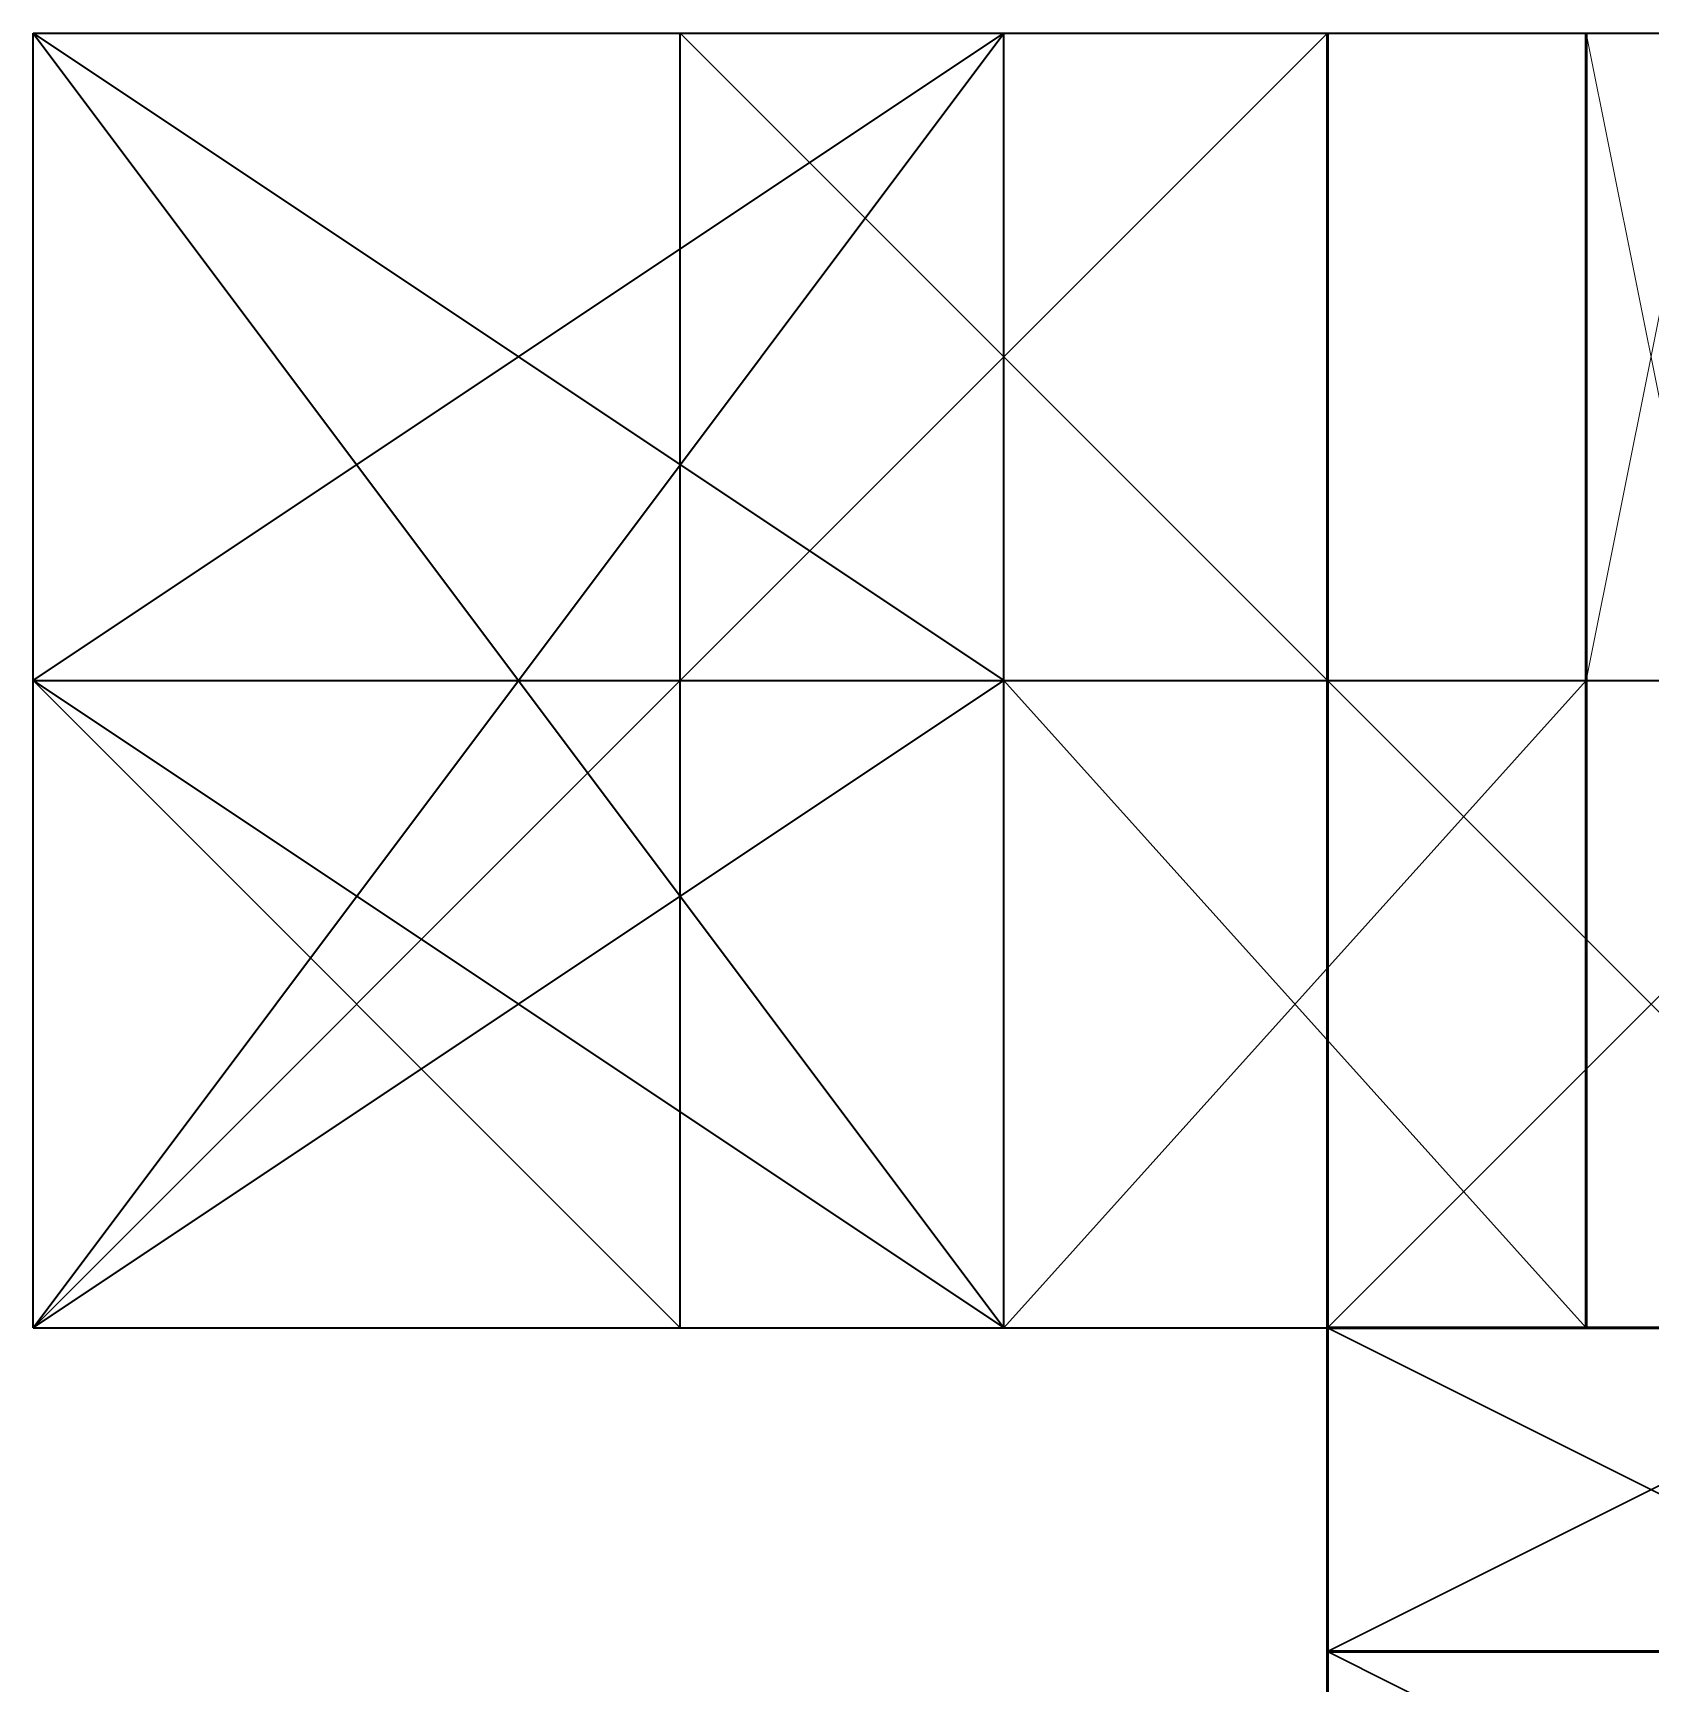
# Model space of a CAD drawing. Header units: metres. Extents: x -300 to 244, y -1173 to 40.
# Drawn here: x -300 to -280, y 19.6 to 40 of the extents above; entities that cross this region are included whole.
import ezdxf

# ---------------------------------------------------------------- set-up
doc = ezdxf.new("R2010")
doc.units = ezdxf.units.M
for name, color, linetype, lineweight in [('beam_x', 3, 'Continuous', 35), ('beam_y', 30, 'Continuous', 35), ('brace_floor', 7, 'Continuous', 18), ('brace_space', 250, 'Continuous', 35), ('brace_xz', 1, 'Continuous', 25), ('brace_yz', 6, 'Continuous', 25), ('bridge_beam', 6, 'Continuous', 50), ('bridge_brace_bot', 220, 'Continuous', 30), ('bridge_brace_face', 230, 'Continuous', 30), ('bridge_brace_top', 210, 'Continuous', 30), ('bridge_column', 200, 'Continuous', 40), ('bridge_shear_yz', 10, 'Continuous', 40), ('bridge_truss_side', 6, 'Continuous', 35), ('column', 5, 'Continuous', 50), ('core_wall', 44, 'Continuous', 50), ('OUTLINE', 9, 'Continuous', 25)]:
    doc.layers.add(name, color=color, linetype=linetype, lineweight=lineweight)

msp = doc.modelspace()

# ---------------------------------------------------------------- linework, layer by layer
at = {"layer": 'beam_x'}
for p, q in [((-300, 40), (-292, 40)), ((-300, 40, 9), (-292, 40, 9)), ((-300, 40, 15), (-292, 40, 15)), ((-300, 40, 21), (-292, 40, 21)), ((-300, 40, 27), (-292, 40, 27)), ((-300, 40, 33), (-292, 40, 33)), ((-300, 40, 39), (-292, 40, 39)), ((-300, 40, 45), (-292, 40, 45)), ((-300, 40, 51), (-292, 40, 51)), ((-300, 40, 57), (-292, 40, 57)), ((-300, 40, 63), (-292, 40, 63)), ((-300, 40, 69), (-292, 40, 69)), ((-300, 40, 75), (-292, 40, 75)), ((-292, 40), (-284, 40)), ((-292, 40, 9), (-284, 40, 9)), ((-292, 40, 15), (-284, 40, 15)), ((-292, 40, 21), (-284, 40, 21)), ((-292, 40, 27), (-284, 40, 27)), ((-292, 40, 33), (-284, 40, 33)), ((-292, 40, 39), (-284, 40, 39)), ((-292, 40, 45), (-284, 40, 45)), ((-292, 40, 51), (-284, 40, 51)), ((-292, 40, 57), (-284, 40, 57)), ((-292, 40, 63), (-284, 40, 63)), ((-292, 40, 69), (-284, 40, 69)), ((-292, 40, 75), (-284, 40, 75)), ((-288, 40, 81), (-280.8, 40, 81)), ((-288, 40, 87), (-280.8, 40, 87)), ((-288, 40, 93), (-280.8, 40, 93)), ((-288, 40, 99), (-280.8, 40, 99)), ((-288, 40, 105), (-280.8, 40, 105)), ((-288, 40, 111), (-280.8, 40, 111)), ((-288, 40, 117), (-280.8, 40, 117)), ((-288, 40, 123), (-280.8, 40, 123)), ((-288, 40, 129), (-280.8, 40, 129)), ((-288, 40, 135), (-280.8, 40, 135)), ((-288, 40, 141), (-280.8, 40, 141)), ((-288, 40, 147), (-280.8, 40, 147)), ((-288, 40, 153), (-280.8, 40, 153)), ((-284, 40), (-276, 40)), ((-284, 40, 9), (-276, 40, 9)), ((-284, 40, 15), (-276, 40, 15)), ((-284, 40, 21), (-276, 40, 21)), ((-284, 40, 27), (-276, 40, 27)), ((-284, 40, 33), (-276, 40, 33)), ((-284, 40, 39), (-276, 40, 39)), ((-284, 40, 45), (-276, 40, 45)), ((-284, 40, 51), (-276, 40, 51)), ((-284, 40, 57), (-276, 40, 57)), ((-284, 40, 63), (-276, 40, 63)), ((-284, 40, 69), (-276, 40, 69)), ((-284, 40, 75), (-276, 40, 75)), ((-280.8, 40, 81), (-279.2, 40, 81)), ((-280.8, 40, 87), (-279.2, 40, 87)), ((-280.8, 40, 93), (-279.2, 40, 93)), ((-280.8, 40, 99), (-279.2, 40, 99)), ((-280.8, 40, 105), (-279.2, 40, 105)), ((-280.8, 40, 111), (-279.2, 40, 111)), ((-280.8, 40, 117), (-279.2, 40, 117)), ((-280.8, 40, 123), (-279.2, 40, 123)), ((-280.8, 40, 129), (-279.2, 40, 129)), ((-280.8, 40, 135), (-279.2, 40, 135)), ((-280.8, 40, 141), (-279.2, 40, 141)), ((-280.8, 40, 147), (-279.2, 40, 147)), ((-280.8, 40, 153), (-279.2, 40, 153)), ((-300, 32), (-292, 32)), ((-300, 32, 9), (-292, 32, 9)), ((-300, 32, 15), (-292, 32, 15)), ((-300, 32, 21), (-292, 32, 21)), ((-300, 32, 27), (-292, 32, 27)), ((-300, 32, 33), (-292, 32, 33)), ((-300, 32, 39), (-292, 32, 39)), ((-300, 32, 45), (-292, 32, 45)), ((-300, 32, 51), (-292, 32, 51)), ((-300, 32, 57), (-292, 32, 57)), ((-300, 32, 63), (-292, 32, 63)), ((-300, 32, 69), (-292, 32, 69)), ((-300, 32, 75), (-292, 32, 75)), ((-292, 32), (-284, 32)), ((-292, 32, 9), (-284, 32, 9)), ((-292, 32, 15), (-284, 32, 15)), ((-292, 32, 21), (-284, 32, 21)), ((-292, 32, 27), (-284, 32, 27)), ((-292, 32, 33), (-284, 32, 33)), ((-292, 32, 39), (-284, 32, 39)), ((-292, 32, 45), (-284, 32, 45)), ((-292, 32, 51), (-284, 32, 51)), ((-292, 32, 57), (-284, 32, 57)), ((-292, 32, 63), (-284, 32, 63)), ((-292, 32, 69), (-284, 32, 69)), ((-292, 32, 75), (-284, 32, 75)), ((-288, 32, 81), (-280.8, 32, 81)), ((-288, 32, 87), (-280.8, 32, 87)), ((-288, 32, 93), (-280.8, 32, 93)), ((-288, 32, 99), (-280.8, 32, 99)), ((-288, 32, 105), (-280.8, 32, 105)), ((-288, 32, 111), (-280.8, 32, 111)), ((-288, 32, 117), (-280.8, 32, 117)), ((-288, 32, 123), (-280.8, 32, 123)), ((-288, 32, 129), (-280.8, 32, 129)), ((-288, 32, 135), (-280.8, 32, 135)), ((-288, 32, 141), (-280.8, 32, 141)), ((-288, 32, 147), (-280.8, 32, 147)), ((-288, 32, 153), (-280.8, 32, 153)), ((-284, 32), (-276, 32)), ((-284, 32, 9), (-276, 32, 9)), ((-284, 32, 15), (-276, 32, 15)), ((-284, 32, 21), (-276, 32, 21)), ((-284, 32, 27), (-276, 32, 27)), ((-284, 32, 33), (-276, 32, 33)), ((-284, 32, 39), (-276, 32, 39)), ((-284, 32, 45), (-276, 32, 45)), ((-284, 32, 51), (-276, 32, 51)), ((-284, 32, 57), (-276, 32, 57)), ((-284, 32, 63), (-276, 32, 63)), ((-284, 32, 69), (-276, 32, 69)), ((-284, 32, 75), (-276, 32, 75)), ((-280.8, 32, 81), (-279.2, 32, 81)), ((-280.8, 32, 87), (-279.2, 32, 87)), ((-280.8, 32, 93), (-279.2, 32, 93)), ((-280.8, 32, 99), (-279.2, 32, 99)), ((-280.8, 32, 105), (-279.2, 32, 105)), ((-280.8, 32, 111), (-279.2, 32, 111)), ((-280.8, 32, 117), (-279.2, 32, 117)), ((-280.8, 32, 123), (-279.2, 32, 123)), ((-280.8, 32, 129), (-279.2, 32, 129)), ((-280.8, 32, 135), (-279.2, 32, 135)), ((-280.8, 32, 141), (-279.2, 32, 141)), ((-280.8, 32, 147), (-279.2, 32, 147)), ((-280.8, 32, 153), (-279.2, 32, 153)), ((-300, 24), (-292, 24)), ((-300, 24, 9), (-292, 24, 9)), ((-300, 24, 15), (-292, 24, 15)), ((-300, 24, 21), (-292, 24, 21)), ((-300, 24, 27), (-292, 24, 27)), ((-300, 24, 33), (-292, 24, 33)), ((-300, 24, 39), (-292, 24, 39)), ((-300, 24, 45), (-292, 24, 45)), ((-300, 24, 51), (-292, 24, 51)), ((-300, 24, 57), (-292, 24, 57)), ((-300, 24, 63), (-292, 24, 63)), ((-300, 24, 69), (-292, 24, 69)), ((-300, 24, 75), (-292, 24, 75)), ((-292, 24), (-284, 24)), ((-292, 24, 9), (-284, 24, 9)), ((-292, 24, 15), (-284, 24, 15)), ((-292, 24, 21), (-284, 24, 21)), ((-292, 24, 27), (-284, 24, 27)), ((-292, 24, 33), (-284, 24, 33)), ((-292, 24, 39), (-284, 24, 39)), ((-292, 24, 45), (-284, 24, 45)), ((-292, 24, 51), (-284, 24, 51)), ((-292, 24, 57), (-284, 24, 57)), ((-292, 24, 63), (-284, 24, 63)), ((-292, 24, 69), (-284, 24, 69)), ((-292, 24, 75), (-284, 24, 75)), ((-288, 24, 81), (-280.8, 24, 81)), ((-288, 24, 87), (-280.8, 24, 87)), ((-288, 24, 93), (-280.8, 24, 93)), ((-288, 24, 99), (-280.8, 24, 99)), ((-288, 24, 105), (-280.8, 24, 105)), ((-288, 24, 111), (-280.8, 24, 111)), ((-288, 24, 117), (-280.8, 24, 117)), ((-288, 24, 123), (-280.8, 24, 123)), ((-288, 24, 129), (-280.8, 24, 129)), ((-288, 24, 135), (-280.8, 24, 135)), ((-288, 24, 141), (-280.8, 24, 141)), ((-288, 24, 147), (-280.8, 24, 147)), ((-288, 24, 153), (-280.8, 24, 153)), ((-284, 24), (-276, 24)), ((-284, 24, 9), (-276, 24, 9)), ((-284, 24, 15), (-276, 24, 15)), ((-284, 24, 21), (-276, 24, 21)), ((-284, 24, 27), (-276, 24, 27)), ((-284, 24, 33), (-276, 24, 33)), ((-284, 24, 39), (-276, 24, 39)), ((-284, 24, 45), (-276, 24, 45)), ((-284, 24, 51), (-276, 24, 51)), ((-284, 24, 57), (-276, 24, 57)), ((-284, 24, 63), (-276, 24, 63)), ((-284, 24, 69), (-276, 24, 69)), ((-284, 24, 75), (-276, 24, 75)), ((-280.8, 24, 81), (-279.2, 24, 81)), ((-280.8, 24, 87), (-279.2, 24, 87)), ((-280.8, 24, 93), (-279.2, 24, 93)), ((-280.8, 24, 99), (-279.2, 24, 99)), ((-280.8, 24, 105), (-279.2, 24, 105)), ((-280.8, 24, 111), (-279.2, 24, 111)), ((-280.8, 24, 117), (-279.2, 24, 117)), ((-280.8, 24, 123), (-279.2, 24, 123)), ((-280.8, 24, 129), (-279.2, 24, 129)), ((-280.8, 24, 135), (-279.2, 24, 135)), ((-280.8, 24, 141), (-279.2, 24, 141)), ((-280.8, 24, 147), (-279.2, 24, 147)), ((-280.8, 24, 153), (-279.2, 24, 153))]:
    msp.add_line(p, q, dxfattribs=at)
at = {"layer": 'beam_y'}
for p, q in [((-300, 32), (-300, 40)), ((-300, 32, 9), (-300, 40, 9)), ((-300, 32, 15), (-300, 40, 15)), ((-300, 32, 21), (-300, 40, 21)), ((-300, 32, 27), (-300, 40, 27)), ((-300, 32, 33), (-300, 40, 33)), ((-300, 32, 39), (-300, 40, 39)), ((-300, 32, 45), (-300, 40, 45)), ((-300, 32, 51), (-300, 40, 51)), ((-300, 32, 57), (-300, 40, 57)), ((-300, 32, 63), (-300, 40, 63)), ((-300, 32, 69), (-300, 40, 69)), ((-300, 32, 75), (-300, 40, 75)), ((-292, 32), (-292, 40)), ((-292, 32, 9), (-292, 40, 9)), ((-292, 32, 15), (-292, 40, 15)), ((-292, 32, 21), (-292, 40, 21)), ((-292, 32, 27), (-292, 40, 27)), ((-292, 32, 33), (-292, 40, 33)), ((-292, 32, 39), (-292, 40, 39)), ((-292, 32, 45), (-292, 40, 45)), ((-292, 32, 51), (-292, 40, 51)), ((-292, 32, 57), (-292, 40, 57)), ((-292, 32, 63), (-292, 40, 63)), ((-292, 32, 69), (-292, 40, 69)), ((-292, 32, 75), (-292, 40, 75)), ((-288, 32, 81), (-288, 40, 81)), ((-288, 32, 87), (-288, 40, 87)), ((-288, 32, 93), (-288, 40, 93)), ((-288, 32, 99), (-288, 40, 99)), ((-288, 32, 105), (-288, 40, 105)), ((-288, 32, 111), (-288, 40, 111)), ((-288, 32, 117), (-288, 40, 117)), ((-288, 32, 123), (-288, 40, 123)), ((-288, 32, 129), (-288, 40, 129)), ((-288, 32, 135), (-288, 40, 135)), ((-288, 32, 141), (-288, 40, 141)), ((-288, 32, 147), (-288, 40, 147)), ((-288, 32, 153), (-288, 40, 153)), ((-284, 32), (-284, 40)), ((-284, 32, 9), (-284, 40, 9)), ((-284, 32, 15), (-284, 40, 15)), ((-284, 32, 21), (-284, 40, 21)), ((-284, 32, 27), (-284, 40, 27)), ((-284, 32, 33), (-284, 40, 33)), ((-284, 32, 39), (-284, 40, 39)), ((-284, 32, 45), (-284, 40, 45)), ((-284, 32, 51), (-284, 40, 51)), ((-284, 32, 57), (-284, 40, 57)), ((-284, 32, 63), (-284, 40, 63)), ((-284, 32, 69), (-284, 40, 69)), ((-284, 32, 75), (-284, 40, 75)), ((-280.8, 32, 81), (-280.8, 40, 81)), ((-280.8, 32, 87), (-280.8, 40, 87)), ((-280.8, 32, 93), (-280.8, 40, 93)), ((-280.8, 32, 99), (-280.8, 40, 99)), ((-280.8, 32, 105), (-280.8, 40, 105)), ((-280.8, 32, 111), (-280.8, 40, 111)), ((-280.8, 32, 117), (-280.8, 40, 117)), ((-280.8, 32, 123), (-280.8, 40, 123)), ((-280.8, 32, 129), (-280.8, 40, 129)), ((-280.8, 32, 135), (-280.8, 40, 135)), ((-280.8, 32, 141), (-280.8, 40, 141)), ((-280.8, 32, 147), (-280.8, 40, 147)), ((-280.8, 32, 153), (-280.8, 40, 153)), ((-300, 24), (-300, 32)), ((-300, 24, 9), (-300, 32, 9)), ((-300, 24, 15), (-300, 32, 15)), ((-300, 24, 21), (-300, 32, 21)), ((-300, 24, 27), (-300, 32, 27)), ((-300, 24, 33), (-300, 32, 33)), ((-300, 24, 39), (-300, 32, 39)), ((-300, 24, 45), (-300, 32, 45)), ((-300, 24, 51), (-300, 32, 51)), ((-300, 24, 57), (-300, 32, 57)), ((-300, 24, 63), (-300, 32, 63)), ((-300, 24, 69), (-300, 32, 69)), ((-300, 24, 75), (-300, 32, 75)), ((-292, 24), (-292, 32)), ((-292, 24, 9), (-292, 32, 9)), ((-292, 24, 15), (-292, 32, 15)), ((-292, 24, 21), (-292, 32, 21)), ((-292, 24, 27), (-292, 32, 27)), ((-292, 24, 33), (-292, 32, 33)), ((-292, 24, 39), (-292, 32, 39)), ((-292, 24, 45), (-292, 32, 45)), ((-292, 24, 51), (-292, 32, 51)), ((-292, 24, 57), (-292, 32, 57)), ((-292, 24, 63), (-292, 32, 63)), ((-292, 24, 69), (-292, 32, 69)), ((-292, 24, 75), (-292, 32, 75)), ((-288, 24, 81), (-288, 32, 81)), ((-288, 24, 87), (-288, 32, 87)), ((-288, 24, 93), (-288, 32, 93)), ((-288, 24, 99), (-288, 32, 99)), ((-288, 24, 105), (-288, 32, 105)), ((-288, 24, 111), (-288, 32, 111)), ((-288, 24, 117), (-288, 32, 117)), ((-288, 24, 123), (-288, 32, 123)), ((-288, 24, 129), (-288, 32, 129)), ((-288, 24, 135), (-288, 32, 135)), ((-288, 24, 141), (-288, 32, 141)), ((-288, 24, 147), (-288, 32, 147)), ((-288, 24, 153), (-288, 32, 153)), ((-284, 24), (-284, 32)), ((-284, 24, 9), (-284, 32, 9)), ((-284, 24, 15), (-284, 32, 15)), ((-284, 24, 21), (-284, 32, 21)), ((-284, 24, 27), (-284, 32, 27)), ((-284, 24, 33), (-284, 32, 33)), ((-284, 24, 39), (-284, 32, 39)), ((-284, 24, 45), (-284, 32, 45)), ((-284, 24, 51), (-284, 32, 51)), ((-284, 24, 57), (-284, 32, 57)), ((-284, 24, 63), (-284, 32, 63)), ((-284, 24, 69), (-284, 32, 69)), ((-284, 24, 75), (-284, 32, 75)), ((-280.8, 24, 81), (-280.8, 32, 81)), ((-280.8, 24, 87), (-280.8, 32, 87)), ((-280.8, 24, 93), (-280.8, 32, 93)), ((-280.8, 24, 99), (-280.8, 32, 99)), ((-280.8, 24, 105), (-280.8, 32, 105)), ((-280.8, 24, 111), (-280.8, 32, 111)), ((-280.8, 24, 117), (-280.8, 32, 117)), ((-280.8, 24, 123), (-280.8, 32, 123)), ((-280.8, 24, 129), (-280.8, 32, 129)), ((-280.8, 24, 135), (-280.8, 32, 135)), ((-280.8, 24, 141), (-280.8, 32, 141)), ((-280.8, 24, 147), (-280.8, 32, 147)), ((-280.8, 24, 153), (-280.8, 32, 153))]:
    msp.add_line(p, q, dxfattribs=at)
at = {"layer": 'brace_floor'}
for p, q in [((-292, 32), (-284, 40)), ((-284, 32), (-292, 40)), ((-292, 32, 39), (-284, 40, 39)), ((-284, 32, 39), (-292, 40, 39)), ((-292, 32, 75), (-284, 40, 75)), ((-284, 32, 75), (-292, 40, 75)), ((-280.8, 32, 111), (-279.2, 40, 111)), ((-279.2, 32, 111), (-280.8, 40, 111)), ((-280.8, 32, 147), (-279.2, 40, 147)), ((-279.2, 32, 147), (-280.8, 40, 147)), ((-300, 24), (-292, 32)), ((-292, 24), (-300, 32)), ((-300, 24, 39), (-292, 32, 39)), ((-292, 24, 39), (-300, 32, 39)), ((-300, 24, 75), (-292, 32, 75)), ((-292, 24, 75), (-300, 32, 75)), ((-288, 24, 111), (-280.8, 32, 111)), ((-280.8, 24, 111), (-288, 32, 111)), ((-288, 24, 147), (-280.8, 32, 147)), ((-280.8, 24, 147), (-288, 32, 147)), ((-284, 24), (-276, 32)), ((-276, 24), (-284, 32)), ((-284, 24, 39), (-276, 32, 39)), ((-276, 24, 39), (-284, 32, 39)), ((-284, 24, 75), (-276, 32, 75)), ((-276, 24, 75), (-284, 32, 75))]:
    msp.add_line(p, q, dxfattribs=at)
at = {"layer": 'brace_space'}
for p, q in [((-300, 24, 75), (-288, 40, 81)), ((-300, 32, 75), (-288, 40, 81)), ((-300, 40, 75), (-288, 24, 81)), ((-300, 40, 75), (-288, 32, 81)), ((-300, 40, 75), (-288, 40, 81)), ((-300, 24, 75), (-288, 32, 81)), ((-300, 32, 75), (-288, 24, 81)), ((-300, 32, 75), (-288, 32, 81)), ((-300, 24, 75), (-288, 24, 81))]:
    msp.add_line(p, q, dxfattribs=at)
at = {"layer": 'brace_xz'}
for p, q in [((-300, 40), (-292, 40, 9)), ((-292, 40), (-300, 40, 9)), ((-300, 40, 27), (-292, 40, 39)), ((-292, 40, 27), (-300, 40, 39)), ((-300, 40, 51), (-292, 40, 63)), ((-292, 40, 51), (-300, 40, 63)), ((-292, 40), (-284, 40, 9)), ((-284, 40), (-292, 40, 9)), ((-292, 40, 15), (-284, 40, 27)), ((-284, 40, 15), (-292, 40, 27)), ((-292, 40, 39), (-284, 40, 51)), ((-284, 40, 39), (-292, 40, 51)), ((-292, 40, 63), (-284, 40, 75)), ((-284, 40, 63), (-292, 40, 75)), ((-288, 40, 87), (-280.8, 40, 99)), ((-280.8, 40, 87), (-288, 40, 99)), ((-288, 40, 99), (-280.8, 40, 111)), ((-280.8, 40, 99), (-288, 40, 111)), ((-288, 40, 111), (-280.8, 40, 123)), ((-280.8, 40, 111), (-288, 40, 123)), ((-288, 40, 123), (-280.8, 40, 135)), ((-280.8, 40, 123), (-288, 40, 135)), ((-288, 40, 135), (-280.8, 40, 147)), ((-280.8, 40, 135), (-288, 40, 147)), ((-284, 40), (-276, 40, 9)), ((-276, 40), (-284, 40, 9)), ((-284, 40, 27), (-276, 40, 39)), ((-276, 40, 27), (-284, 40, 39)), ((-284, 40, 51), (-276, 40, 63)), ((-276, 40, 51), (-284, 40, 63)), ((-300, 32), (-292, 32, 9)), ((-292, 32), (-300, 32, 9)), ((-300, 32, 15), (-292, 32, 27)), ((-292, 32, 15), (-300, 32, 27)), ((-300, 32, 39), (-292, 32, 51)), ((-292, 32, 39), (-300, 32, 51)), ((-300, 32, 63), (-292, 32, 75)), ((-292, 32, 63), (-300, 32, 75)), ((-292, 32), (-284, 32, 9)), ((-284, 32), (-292, 32, 9)), ((-292, 32, 27), (-284, 32, 39)), ((-284, 32, 27), (-292, 32, 39)), ((-292, 32, 51), (-284, 32, 63)), ((-284, 32, 51), (-292, 32, 63)), ((-288, 32, 87), (-280.8, 32, 99)), ((-280.8, 32, 87), (-288, 32, 99)), ((-288, 32, 99), (-280.8, 32, 111)), ((-280.8, 32, 99), (-288, 32, 111)), ((-288, 32, 111), (-280.8, 32, 123)), ((-280.8, 32, 111), (-288, 32, 123)), ((-288, 32, 123), (-280.8, 32, 135)), ((-280.8, 32, 123), (-288, 32, 135)), ((-288, 32, 135), (-280.8, 32, 147)), ((-280.8, 32, 135), (-288, 32, 147)), ((-284, 32), (-276, 32, 9)), ((-276, 32), (-284, 32, 9)), ((-284, 32, 15), (-276, 32, 27)), ((-276, 32, 15), (-284, 32, 27)), ((-284, 32, 39), (-276, 32, 51)), ((-276, 32, 39), (-284, 32, 51)), ((-284, 32, 63), (-276, 32, 75)), ((-276, 32, 63), (-284, 32, 75)), ((-300, 24), (-292, 24, 9)), ((-292, 24), (-300, 24, 9)), ((-300, 24, 27), (-292, 24, 39)), ((-292, 24, 27), (-300, 24, 39)), ((-300, 24, 51), (-292, 24, 63)), ((-292, 24, 51), (-300, 24, 63)), ((-292, 24), (-284, 24, 9)), ((-284, 24), (-292, 24, 9)), ((-292, 24, 15), (-284, 24, 27)), ((-284, 24, 15), (-292, 24, 27)), ((-292, 24, 39), (-284, 24, 51)), ((-284, 24, 39), (-292, 24, 51)), ((-292, 24, 63), (-284, 24, 75)), ((-284, 24, 63), (-292, 24, 75)), ((-288, 24, 87), (-280.8, 24, 99)), ((-280.8, 24, 87), (-288, 24, 99)), ((-288, 24, 99), (-280.8, 24, 111)), ((-280.8, 24, 99), (-288, 24, 111)), ((-288, 24, 111), (-280.8, 24, 123)), ((-280.8, 24, 111), (-288, 24, 123)), ((-288, 24, 123), (-280.8, 24, 135)), ((-280.8, 24, 123), (-288, 24, 135)), ((-288, 24, 135), (-280.8, 24, 147)), ((-280.8, 24, 135), (-288, 24, 147)), ((-284, 24), (-276, 24, 9)), ((-276, 24), (-284, 24, 9)), ((-284, 24, 27), (-276, 24, 39)), ((-276, 24, 27), (-284, 24, 39)), ((-284, 24, 51), (-276, 24, 63)), ((-276, 24, 51), (-284, 24, 63))]:
    msp.add_line(p, q, dxfattribs=at)
at = {"layer": 'brace_yz'}
for p, q in [((-300, 32), (-300, 40, 9)), ((-300, 40), (-300, 32, 9)), ((-300, 32, 15), (-300, 40, 27)), ((-300, 40, 15), (-300, 32, 27)), ((-300, 32, 27), (-300, 40, 39)), ((-300, 40, 27), (-300, 32, 39)), ((-300, 32, 39), (-300, 40, 51)), ((-300, 40, 39), (-300, 32, 51)), ((-300, 32, 51), (-300, 40, 63)), ((-300, 40, 51), (-300, 32, 63)), ((-300, 32, 63), (-300, 40, 75)), ((-300, 40, 63), (-300, 32, 75)), ((-292, 32), (-292, 40, 9)), ((-292, 40), (-292, 32, 9)), ((-288, 32, 99), (-288, 40, 111)), ((-288, 40, 99), (-288, 32, 111)), ((-288, 32, 123), (-288, 40, 135)), ((-288, 40, 123), (-288, 32, 135)), ((-284, 32), (-284, 40, 9)), ((-284, 40), (-284, 32, 9)), ((-300, 24), (-300, 32, 9)), ((-300, 32), (-300, 24, 9)), ((-300, 24, 15), (-300, 32, 27)), ((-300, 32, 15), (-300, 24, 27)), ((-300, 24, 27), (-300, 32, 39)), ((-300, 32, 27), (-300, 24, 39)), ((-300, 24, 39), (-300, 32, 51)), ((-300, 32, 39), (-300, 24, 51)), ((-300, 24, 51), (-300, 32, 63)), ((-300, 32, 51), (-300, 24, 63)), ((-300, 24, 63), (-300, 32, 75)), ((-300, 32, 63), (-300, 24, 75)), ((-292, 24), (-292, 32, 9)), ((-292, 32), (-292, 24, 9)), ((-288, 24, 99), (-288, 32, 111)), ((-288, 32, 99), (-288, 24, 111)), ((-288, 24, 123), (-288, 32, 135)), ((-288, 32, 123), (-288, 24, 135)), ((-284, 24), (-284, 32, 9)), ((-284, 32), (-284, 24, 9))]:
    msp.add_line(p, q, dxfattribs=at)
at = {"layer": 'bridge_beam'}
for p, q in [((-284, 24, 33), (-276, 24, 33)), ((-284, 20, 33), (-284, 24, 33)), ((-284, 24, 39), (-276, 24, 39)), ((-284, 20, 39), (-284, 24, 39)), ((-284, 24, 69), (-276, 24, 69)), ((-284, 20, 69), (-284, 24, 69)), ((-284, 24, 75), (-276, 24, 75)), ((-284, 20, 75), (-284, 24, 75)), ((-284, 24, 105), (-276, 24, 105)), ((-284, 20, 105), (-284, 24, 105)), ((-284, 24, 111), (-276, 24, 111)), ((-284, 20, 111), (-284, 24, 111)), ((-284, 24, 141), (-276, 24, 141)), ((-284, 20, 141), (-284, 24, 141)), ((-284, 24, 153), (-276, 24, 153)), ((-284, 20, 153), (-284, 24, 153)), ((-284, 20, 33), (-276, 20, 33)), ((-284, 16, 33), (-284, 20, 33)), ((-284, 20, 39), (-276, 20, 39)), ((-284, 16, 39), (-284, 20, 39)), ((-284, 20, 69), (-276, 20, 69)), ((-284, 16, 69), (-284, 20, 69)), ((-284, 20, 75), (-276, 20, 75)), ((-284, 16, 75), (-284, 20, 75)), ((-284, 20, 105), (-276, 20, 105)), ((-284, 16, 105), (-284, 20, 105)), ((-284, 20, 111), (-276, 20, 111)), ((-284, 16, 111), (-284, 20, 111)), ((-284, 20, 141), (-276, 20, 141)), ((-284, 16, 141), (-284, 20, 141)), ((-284, 20, 153), (-276, 20, 153)), ((-284, 16, 153), (-284, 20, 153))]:
    msp.add_line(p, q, dxfattribs=at)
at = {"layer": 'bridge_brace_bot'}
for p, q in [((-284, 20, 33), (-276, 24, 33)), ((-276, 20, 33), (-284, 24, 33)), ((-284, 20, 69), (-276, 24, 69)), ((-276, 20, 69), (-284, 24, 69)), ((-284, 20, 105), (-276, 24, 105)), ((-276, 20, 105), (-284, 24, 105)), ((-284, 20, 141), (-276, 24, 141)), ((-276, 20, 141), (-284, 24, 141)), ((-276, 16, 33), (-284, 20, 33)), ((-276, 16, 69), (-284, 20, 69)), ((-276, 16, 105), (-284, 20, 105)), ((-276, 16, 141), (-284, 20, 141))]:
    msp.add_line(p, q, dxfattribs=at)
at = {"layer": 'bridge_brace_face'}
for p, q in [((-284, 24, 33), (-276, 24, 39)), ((-276, 24, 33), (-284, 24, 39)), ((-284, 24, 69), (-276, 24, 75)), ((-276, 24, 69), (-284, 24, 75)), ((-284, 24, 105), (-276, 24, 111)), ((-276, 24, 105), (-284, 24, 111)), ((-284, 24, 141), (-276, 24, 153)), ((-276, 24, 141), (-284, 24, 153))]:
    msp.add_line(p, q, dxfattribs=at)
at = {"layer": 'bridge_brace_top'}
for p, q in [((-284, 20, 39), (-276, 24, 39)), ((-276, 20, 39), (-284, 24, 39)), ((-284, 20, 75), (-276, 24, 75)), ((-276, 20, 75), (-284, 24, 75)), ((-284, 20, 111), (-276, 24, 111)), ((-276, 20, 111), (-284, 24, 111)), ((-284, 20, 153), (-276, 24, 153)), ((-276, 20, 153), (-284, 24, 153)), ((-276, 16, 39), (-284, 20, 39)), ((-276, 16, 75), (-284, 20, 75)), ((-276, 16, 111), (-284, 20, 111)), ((-276, 16, 153), (-284, 20, 153))]:
    msp.add_line(p, q, dxfattribs=at)
at = {"layer": 'bridge_column'}
for p, q in [((-284, 24, 33), (-284, 24, 39)), ((-284, 24, 69), (-284, 24, 75)), ((-284, 24, 105), (-284, 24, 111)), ((-284, 24, 141), (-284, 24, 153)), ((-284, 20, 33), (-284, 20, 39)), ((-284, 20, 69), (-284, 20, 75)), ((-284, 20, 105), (-284, 20, 111)), ((-284, 20, 141), (-284, 20, 153))]:
    msp.add_line(p, q, dxfattribs=at)
at = {"layer": 'bridge_shear_yz'}
for p, q in [((-284, 20, 33), (-284, 24, 39)), ((-284, 20, 39), (-284, 24, 33)), ((-284, 20, 69), (-284, 24, 75)), ((-284, 20, 75), (-284, 24, 69)), ((-284, 20, 105), (-284, 24, 111)), ((-284, 20, 111), (-284, 24, 105)), ((-284, 20, 141), (-284, 24, 153)), ((-284, 20, 153), (-284, 24, 141)), ((-284, 16, 33), (-284, 20, 39)), ((-284, 16, 39), (-284, 20, 33)), ((-284, 16, 69), (-284, 20, 75)), ((-284, 16, 75), (-284, 20, 69)), ((-284, 16, 105), (-284, 20, 111)), ((-284, 16, 111), (-284, 20, 105)), ((-284, 16, 141), (-284, 20, 153)), ((-284, 16, 153), (-284, 20, 141))]:
    msp.add_line(p, q, dxfattribs=at)
at = {"layer": 'bridge_truss_side'}
for p, q in [((-284, 20, 33), (-284, 24, 39)), ((-284, 20, 39), (-284, 24, 33)), ((-284, 20, 69), (-284, 24, 75)), ((-284, 20, 75), (-284, 24, 69)), ((-284, 20, 105), (-284, 24, 111)), ((-284, 20, 111), (-284, 24, 105)), ((-284, 20, 141), (-284, 24, 153)), ((-284, 20, 153), (-284, 24, 141)), ((-284, 16, 33), (-284, 20, 39)), ((-284, 16, 39), (-284, 20, 33)), ((-284, 16, 69), (-284, 20, 75)), ((-284, 16, 75), (-284, 20, 69)), ((-284, 16, 105), (-284, 20, 111)), ((-284, 16, 111), (-284, 20, 105)), ((-284, 16, 141), (-284, 20, 153)), ((-284, 16, 153), (-284, 20, 141))]:
    msp.add_line(p, q, dxfattribs=at)
at = {"layer": 'column'}
for p, q in [((-300, 40), (-300, 40, 9)), ((-300, 40, 9), (-300, 40, 15)), ((-300, 40, 15), (-300, 40, 21)), ((-300, 40, 21), (-300, 40, 27)), ((-300, 40, 27), (-300, 40, 33)), ((-300, 40, 33), (-300, 40, 39)), ((-300, 40, 39), (-300, 40, 45)), ((-300, 40, 45), (-300, 40, 51)), ((-300, 40, 51), (-300, 40, 57)), ((-300, 40, 57), (-300, 40, 63)), ((-300, 40, 63), (-300, 40, 69)), ((-300, 40, 69), (-300, 40, 75)), ((-292, 40), (-292, 40, 9)), ((-292, 40, 9), (-292, 40, 15)), ((-292, 40, 15), (-292, 40, 21)), ((-292, 40, 21), (-292, 40, 27)), ((-292, 40, 27), (-292, 40, 33)), ((-292, 40, 33), (-292, 40, 39)), ((-292, 40, 39), (-292, 40, 45)), ((-292, 40, 45), (-292, 40, 51)), ((-292, 40, 51), (-292, 40, 57)), ((-292, 40, 57), (-292, 40, 63)), ((-292, 40, 63), (-292, 40, 69)), ((-292, 40, 69), (-292, 40, 75)), ((-288, 40, 81), (-288, 40, 87)), ((-288, 40, 87), (-288, 40, 93)), ((-288, 40, 93), (-288, 40, 99)), ((-288, 40, 99), (-288, 40, 105)), ((-288, 40, 105), (-288, 40, 111)), ((-288, 40, 111), (-288, 40, 117)), ((-288, 40, 117), (-288, 40, 123)), ((-288, 40, 123), (-288, 40, 129)), ((-288, 40, 129), (-288, 40, 135)), ((-288, 40, 135), (-288, 40, 141)), ((-288, 40, 141), (-288, 40, 147)), ((-288, 40, 147), (-288, 40, 153)), ((-284, 40), (-284, 40, 9)), ((-284, 40, 9), (-284, 40, 15)), ((-284, 40, 15), (-284, 40, 21)), ((-284, 40, 21), (-284, 40, 27)), ((-284, 40, 27), (-284, 40, 33)), ((-284, 40, 33), (-284, 40, 39)), ((-284, 40, 39), (-284, 40, 45)), ((-284, 40, 45), (-284, 40, 51)), ((-284, 40, 51), (-284, 40, 57)), ((-284, 40, 57), (-284, 40, 63)), ((-284, 40, 63), (-284, 40, 69)), ((-284, 40, 69), (-284, 40, 75)), ((-280.8, 40, 81), (-280.8, 40, 87)), ((-280.8, 40, 87), (-280.8, 40, 93)), ((-280.8, 40, 93), (-280.8, 40, 99)), ((-280.8, 40, 99), (-280.8, 40, 105)), ((-280.8, 40, 105), (-280.8, 40, 111)), ((-280.8, 40, 111), (-280.8, 40, 117)), ((-280.8, 40, 117), (-280.8, 40, 123)), ((-280.8, 40, 123), (-280.8, 40, 129)), ((-280.8, 40, 129), (-280.8, 40, 135)), ((-280.8, 40, 135), (-280.8, 40, 141)), ((-280.8, 40, 141), (-280.8, 40, 147)), ((-280.8, 40, 147), (-280.8, 40, 153)), ((-300, 32), (-300, 32, 9)), ((-300, 32, 9), (-300, 32, 15)), ((-300, 32, 15), (-300, 32, 21)), ((-300, 32, 21), (-300, 32, 27)), ((-300, 32, 27), (-300, 32, 33)), ((-300, 32, 33), (-300, 32, 39)), ((-300, 32, 39), (-300, 32, 45)), ((-300, 32, 45), (-300, 32, 51)), ((-300, 32, 51), (-300, 32, 57)), ((-300, 32, 57), (-300, 32, 63)), ((-300, 32, 63), (-300, 32, 69)), ((-300, 32, 69), (-300, 32, 75)), ((-292, 32), (-292, 32, 9)), ((-292, 32, 9), (-292, 32, 15)), ((-292, 32, 15), (-292, 32, 21)), ((-292, 32, 21), (-292, 32, 27)), ((-292, 32, 27), (-292, 32, 33)), ((-292, 32, 33), (-292, 32, 39)), ((-292, 32, 39), (-292, 32, 45)), ((-292, 32, 45), (-292, 32, 51)), ((-292, 32, 51), (-292, 32, 57)), ((-292, 32, 57), (-292, 32, 63)), ((-292, 32, 63), (-292, 32, 69)), ((-292, 32, 69), (-292, 32, 75)), ((-288, 32, 81), (-288, 32, 87)), ((-288, 32, 87), (-288, 32, 93)), ((-288, 32, 93), (-288, 32, 99)), ((-288, 32, 99), (-288, 32, 105)), ((-288, 32, 105), (-288, 32, 111)), ((-288, 32, 111), (-288, 32, 117)), ((-288, 32, 117), (-288, 32, 123)), ((-288, 32, 123), (-288, 32, 129)), ((-288, 32, 129), (-288, 32, 135)), ((-288, 32, 135), (-288, 32, 141)), ((-288, 32, 141), (-288, 32, 147)), ((-288, 32, 147), (-288, 32, 153)), ((-284, 32), (-284, 32, 9)), ((-284, 32, 9), (-284, 32, 15)), ((-284, 32, 15), (-284, 32, 21)), ((-284, 32, 21), (-284, 32, 27)), ((-284, 32, 27), (-284, 32, 33)), ((-284, 32, 33), (-284, 32, 39)), ((-284, 32, 39), (-284, 32, 45)), ((-284, 32, 45), (-284, 32, 51)), ((-284, 32, 51), (-284, 32, 57)), ((-284, 32, 57), (-284, 32, 63)), ((-284, 32, 63), (-284, 32, 69)), ((-284, 32, 69), (-284, 32, 75)), ((-280.8, 32, 81), (-280.8, 32, 87)), ((-280.8, 32, 87), (-280.8, 32, 93)), ((-280.8, 32, 93), (-280.8, 32, 99)), ((-280.8, 32, 99), (-280.8, 32, 105)), ((-280.8, 32, 105), (-280.8, 32, 111)), ((-280.8, 32, 111), (-280.8, 32, 117)), ((-280.8, 32, 117), (-280.8, 32, 123)), ((-280.8, 32, 123), (-280.8, 32, 129)), ((-280.8, 32, 129), (-280.8, 32, 135)), ((-280.8, 32, 135), (-280.8, 32, 141)), ((-280.8, 32, 141), (-280.8, 32, 147)), ((-280.8, 32, 147), (-280.8, 32, 153)), ((-300, 24), (-300, 24, 9)), ((-300, 24, 9), (-300, 24, 15)), ((-300, 24, 15), (-300, 24, 21)), ((-300, 24, 21), (-300, 24, 27)), ((-300, 24, 27), (-300, 24, 33)), ((-300, 24, 33), (-300, 24, 39)), ((-300, 24, 39), (-300, 24, 45)), ((-300, 24, 45), (-300, 24, 51)), ((-300, 24, 51), (-300, 24, 57)), ((-300, 24, 57), (-300, 24, 63)), ((-300, 24, 63), (-300, 24, 69)), ((-300, 24, 69), (-300, 24, 75)), ((-292, 24), (-292, 24, 9)), ((-292, 24, 9), (-292, 24, 15)), ((-292, 24, 15), (-292, 24, 21)), ((-292, 24, 21), (-292, 24, 27)), ((-292, 24, 27), (-292, 24, 33)), ((-292, 24, 33), (-292, 24, 39)), ((-292, 24, 39), (-292, 24, 45)), ((-292, 24, 45), (-292, 24, 51)), ((-292, 24, 51), (-292, 24, 57)), ((-292, 24, 57), (-292, 24, 63)), ((-292, 24, 63), (-292, 24, 69)), ((-292, 24, 69), (-292, 24, 75)), ((-288, 24, 81), (-288, 24, 87)), ((-288, 24, 87), (-288, 24, 93)), ((-288, 24, 93), (-288, 24, 99)), ((-288, 24, 99), (-288, 24, 105)), ((-288, 24, 105), (-288, 24, 111)), ((-288, 24, 111), (-288, 24, 117)), ((-288, 24, 117), (-288, 24, 123)), ((-288, 24, 123), (-288, 24, 129)), ((-288, 24, 129), (-288, 24, 135)), ((-288, 24, 135), (-288, 24, 141)), ((-288, 24, 141), (-288, 24, 147)), ((-288, 24, 147), (-288, 24, 153)), ((-284, 24), (-284, 24, 9)), ((-284, 24, 9), (-284, 24, 15)), ((-284, 24, 15), (-284, 24, 21)), ((-284, 24, 21), (-284, 24, 27)), ((-284, 24, 27), (-284, 24, 33)), ((-284, 24, 33), (-284, 24, 39)), ((-284, 24, 39), (-284, 24, 45)), ((-284, 24, 45), (-284, 24, 51)), ((-284, 24, 51), (-284, 24, 57)), ((-284, 24, 57), (-284, 24, 63)), ((-284, 24, 63), (-284, 24, 69)), ((-284, 24, 69), (-284, 24, 75)), ((-280.8, 24, 81), (-280.8, 24, 87)), ((-280.8, 24, 87), (-280.8, 24, 93)), ((-280.8, 24, 93), (-280.8, 24, 99)), ((-280.8, 24, 99), (-280.8, 24, 105)), ((-280.8, 24, 105), (-280.8, 24, 111)), ((-280.8, 24, 111), (-280.8, 24, 117)), ((-280.8, 24, 117), (-280.8, 24, 123)), ((-280.8, 24, 123), (-280.8, 24, 129)), ((-280.8, 24, 129), (-280.8, 24, 135)), ((-280.8, 24, 135), (-280.8, 24, 141)), ((-280.8, 24, 141), (-280.8, 24, 147)), ((-280.8, 24, 147), (-280.8, 24, 153))]:
    msp.add_line(p, q, dxfattribs=at)
at = {"layer": 'core_wall'}
for p, q in [((-284, 32), (-284, 40, 9)), ((-284, 40), (-284, 32, 9)), ((-284, 32, 21), (-284, 40, 27)), ((-284, 40, 21), (-284, 32, 27)), ((-284, 32, 39), (-284, 40, 45)), ((-284, 40, 39), (-284, 32, 45)), ((-284, 32, 57), (-284, 40, 63)), ((-284, 40, 57), (-284, 32, 63)), ((-280.8, 32, 93), (-280.8, 40, 99)), ((-280.8, 40, 93), (-280.8, 32, 99)), ((-280.8, 32, 111), (-280.8, 40, 117)), ((-280.8, 40, 111), (-280.8, 32, 117)), ((-280.8, 32, 129), (-280.8, 40, 135)), ((-280.8, 40, 129), (-280.8, 32, 135)), ((-280.8, 32, 147), (-280.8, 40, 153)), ((-280.8, 40, 147), (-280.8, 32, 153)), ((-284, 24), (-284, 32, 9)), ((-284, 32), (-284, 24, 9)), ((-284, 24, 21), (-284, 32, 27)), ((-284, 32, 21), (-284, 24, 27)), ((-284, 24, 39), (-284, 32, 45)), ((-284, 32, 39), (-284, 24, 45)), ((-284, 24, 57), (-284, 32, 63)), ((-284, 32, 57), (-284, 24, 63)), ((-280.8, 24, 93), (-280.8, 32, 99)), ((-280.8, 32, 93), (-280.8, 24, 99)), ((-280.8, 24, 111), (-280.8, 32, 117)), ((-280.8, 32, 111), (-280.8, 24, 117)), ((-280.8, 24, 129), (-280.8, 32, 135)), ((-280.8, 32, 129), (-280.8, 24, 135)), ((-280.8, 24, 147), (-280.8, 32, 153)), ((-280.8, 32, 147), (-280.8, 24, 153))]:
    msp.add_line(p, q, dxfattribs=at)
at = {"layer": 'OUTLINE'}
for p, q in [((-288, 40, 147), (-280.8, 40, 153)), ((-280.8, 40, 147), (-288, 40, 153)), ((-288, 24, 147), (-280.8, 24, 153)), ((-280.8, 24, 147), (-288, 24, 153))]:
    msp.add_line(p, q, dxfattribs=at)

doc.saveas('drawing.dxf')
